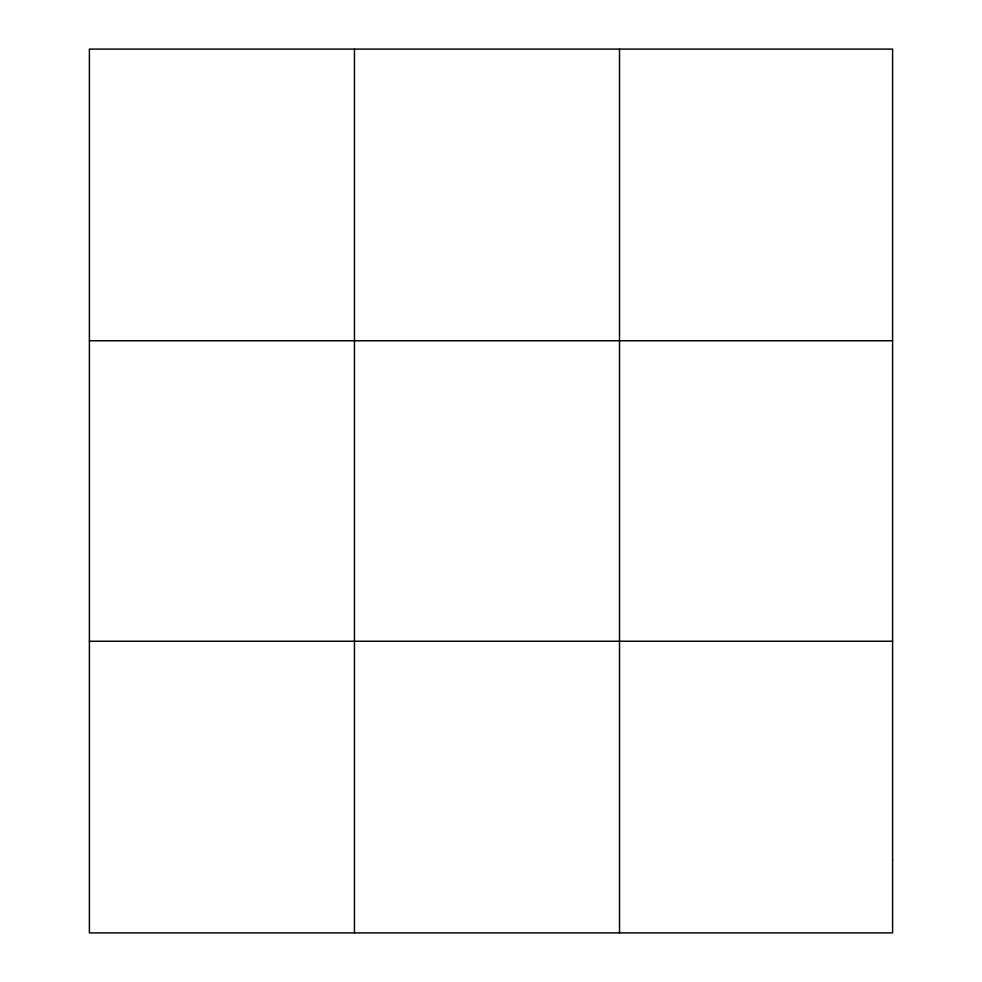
<?xml version="1.0" encoding="UTF-8"?>
<svg xmlns="http://www.w3.org/2000/svg" width="982" height="982" viewBox="0 0 982 982"><rect width="100%" height="100%" fill="white"/><g stroke="black" fill="none" stroke-linecap="round" stroke-linejoin="round"><path stroke-width="1.47" d="M354.453 932.9L354.453 49.1M619.507 932.9L619.507 49.1M89.399 340.754L892.601 340.754M89.399 641.246L892.601 641.246M892.601 859.987L892.601 932.9L89.399 932.9L89.399 49.1L892.601 49.1L892.601 859.987"/></g></svg>
